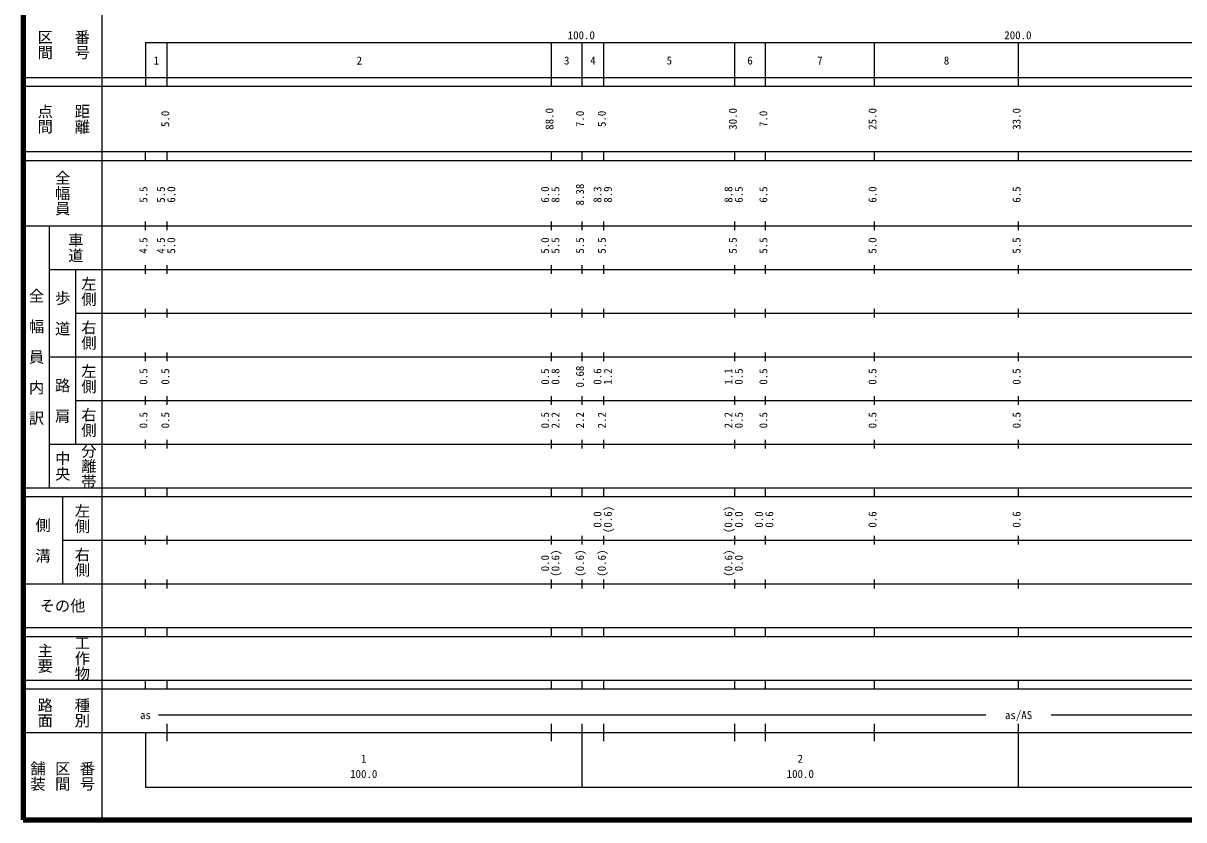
# Model space of a CAD drawing. Units: millimetres on the paper, enlarged 1000 times. Extents: x 40000 to 680000, y 20000 to 380000.
# Drawn here: x 40000 to 305848, y 20000 to 202409 of the extents above; entities that cross this region are included whole.
import ezdxf
from ezdxf.enums import TextEntityAlignment as Align

# ---------------------------------------------------------------- set-up
doc = ezdxf.new("R2010")
doc.units = ezdxf.units.MM
doc.header["$LTSCALE"] = 1000
doc.layers.add('M-TTL', color=2, linetype='Continuous', lineweight=140)
doc.layers.add('M-TTL-BAND', color=7, linetype='Continuous', lineweight=25)
doc.styles.add('@ＭＳ ゴシック', font='')
doc.styles.add('ＭＳ ゴシック', font='')
doc.styles.get('@ＭＳ ゴシック').set_extended_font_data('@MS Gothic')
doc.styles.get('ＭＳ ゴシック').set_extended_font_data('MS Gothic')

msp = doc.modelspace()

# ---------------------------------------------------------------- linework, layer by layer
at = {"layer": 'M-TTL'}
for p, q in [((40000, 380000), (40000, 20000)), ((40000, 20000), (680000, 20000))]:
    msp.add_line(p, q, dxfattribs=at)
at = {"layer": 'M-TTL-BAND'}
for p, q in [((58000, 370000), (58000, 20000)), ((68000, 198000), (579000, 198000)), ((68000, 198000), (68000, 188000)), ((73000, 188000), (73000, 198000)), ((161000, 188000), (161000, 198000)), ((168000, 188000), (168000, 198000)), ((173000, 188000), (173000, 198000)), ((203000, 188000), (203000, 198000)), ((210000, 188000), (210000, 198000)), ((235000, 188000), (235000, 198000)), ((268000, 188000), (268000, 198000)), ((40000, 190000), (579000, 190000)), ((40000, 188000), (579000, 188000)), ((40000, 173000), (579000, 173000)), ((68000, 171000), (68000, 173000)), ((73000, 171000), (73000, 173000)), ((161000, 171000), (161000, 173000)), ((168000, 171000), (168000, 173000)), ((173000, 171000), (173000, 173000)), ((203000, 171000), (203000, 173000)), ((210000, 171000), (210000, 173000)), ((235000, 171000), (235000, 173000)), ((268000, 171000), (268000, 173000)), ((40000, 171000), (579000, 171000)), ((68000, 155000), (68000, 157000)), ((73000, 155000), (73000, 157000)), ((161000, 155000), (161000, 157000)), ((168000, 155000), (168000, 157000)), ((173000, 155000), (173000, 157000)), ((203000, 155000), (203000, 157000)), ((210000, 155000), (210000, 157000)), ((235000, 155000), (235000, 157000)), ((268000, 155000), (268000, 157000)), ((40000, 156000), (579000, 156000)), ((46000, 96000), (46000, 156000)), ((68000, 145000), (68000, 147000)), ((73000, 145000), (73000, 147000)), ((161000, 145000), (161000, 147000)), ((168000, 145000), (168000, 147000)), ((173000, 145000), (173000, 147000)), ((203000, 145000), (203000, 147000)), ((210000, 145000), (210000, 147000)), ((235000, 145000), (235000, 147000)), ((268000, 145000), (268000, 147000)), ((46000, 146000), (579000, 146000)), ((52000, 146000), (52000, 106000)), ((52000, 136000), (579000, 136000)), ((68000, 135000), (68000, 137000)), ((73000, 135000), (73000, 137000)), ((161000, 135000), (161000, 137000)), ((168000, 135000), (168000, 137000)), ((173000, 135000), (173000, 137000)), ((203000, 135000), (203000, 137000)), ((210000, 135000), (210000, 137000)), ((235000, 135000), (235000, 137000)), ((268000, 135000), (268000, 137000)), ((46000, 126000), (579000, 126000)), ((68000, 125000), (68000, 127000)), ((73000, 125000), (73000, 127000)), ((161000, 125000), (161000, 127000)), ((168000, 125000), (168000, 127000)), ((173000, 125000), (173000, 127000)), ((203000, 125000), (203000, 127000)), ((210000, 125000), (210000, 127000)), ((235000, 125000), (235000, 127000)), ((268000, 125000), (268000, 127000)), ((68000, 115000), (68000, 117000)), ((73000, 115000), (73000, 117000)), ((161000, 115000), (161000, 117000)), ((168000, 115000), (168000, 117000)), ((173000, 115000), (173000, 117000)), ((203000, 115000), (203000, 117000)), ((210000, 115000), (210000, 117000)), ((235000, 115000), (235000, 117000)), ((268000, 115000), (268000, 117000)), ((52000, 116000), (579000, 116000)), ((68000, 105000), (68000, 107000)), ((73000, 105000), (73000, 107000)), ((161000, 105000), (161000, 107000)), ((168000, 105000), (168000, 107000)), ((173000, 105000), (173000, 107000)), ((203000, 105000), (203000, 107000)), ((210000, 105000), (210000, 107000)), ((235000, 105000), (235000, 107000)), ((268000, 105000), (268000, 107000)), ((46000, 106000), (579000, 106000)), ((40000, 96000), (579000, 96000)), ((68000, 94000), (68000, 96000)), ((73000, 94000), (73000, 96000)), ((161000, 94000), (161000, 96000)), ((168000, 94000), (168000, 96000)), ((173000, 94000), (173000, 96000)), ((203000, 94000), (203000, 96000)), ((210000, 94000), (210000, 96000)), ((235000, 94000), (235000, 96000)), ((268000, 94000), (268000, 96000)), ((40000, 94000), (579000, 94000)), ((49000, 94000), (49000, 74000)), ((49000, 84000), (579000, 84000)), ((68000, 83000), (68000, 85000)), ((73000, 83000), (73000, 85000)), ((161000, 83000), (161000, 85000)), ((168000, 83000), (168000, 85000)), ((173000, 83000), (173000, 85000)), ((203000, 83000), (203000, 85000)), ((210000, 83000), (210000, 85000)), ((235000, 83000), (235000, 85000)), ((268000, 83000), (268000, 85000)), ((68000, 73000), (68000, 75000)), ((73000, 73000), (73000, 75000)), ((161000, 73000), (161000, 75000)), ((168000, 73000), (168000, 75000)), ((173000, 73000), (173000, 75000)), ((203000, 73000), (203000, 75000)), ((210000, 73000), (210000, 75000)), ((235000, 73000), (235000, 75000)), ((268000, 73000), (268000, 75000)), ((40000, 74000), (579000, 74000)), ((40000, 64000), (579000, 64000)), ((68000, 62000), (68000, 64000)), ((73000, 62000), (73000, 64000)), ((161000, 62000), (161000, 64000)), ((168000, 62000), (168000, 64000)), ((173000, 62000), (173000, 64000)), ((203000, 62000), (203000, 64000)), ((210000, 62000), (210000, 64000)), ((235000, 62000), (235000, 64000)), ((268000, 62000), (268000, 64000)), ((40000, 62000), (579000, 62000)), ((40000, 52000), (579000, 52000)), ((68000, 50000), (68000, 52000)), ((73000, 50000), (73000, 52000)), ((161000, 50000), (161000, 52000)), ((168000, 50000), (168000, 52000)), ((173000, 50000), (173000, 52000)), ((203000, 50000), (203000, 52000)), ((210000, 50000), (210000, 52000)), ((235000, 50000), (235000, 52000)), ((268000, 50000), (268000, 52000)), ((40000, 50000), (579000, 50000)), ((71000, 44000), (260500, 44000)), ((275500, 44000), (536000, 44000)), ((40000, 40000), (579000, 40000)), ((68000, 40000), (68000, 27500)), ((73000, 38000), (73000, 42000)), ((161000, 38000), (161000, 42000)), ((168000, 27500), (168000, 42000)), ((173000, 38000), (173000, 42000)), ((203000, 38000), (203000, 42000)), ((210000, 38000), (210000, 42000)), ((235000, 38000), (235000, 42000)), ((268000, 27500), (268000, 42000)), ((68000, 27500), (579000, 27500))]:
    msp.add_line(p, q, dxfattribs=at)

# ---------------------------------------------------------------- texts
at = {"layer": 'M-TTL-BAND', "style": '@ＭＳ ゴシック'}
for s, p in [('区間', (45000, 197500)), ('番号', (53500, 197500)), ('点間', (45000, 180500)), ('距離', (53500, 180500)), ('全幅員', (49000, 163500)), ('車道', (52000, 151000)), ('左側', (55000, 141000)), ('全\u3000幅\u3000員\u3000内\u3000訳', (43000, 126000)), ('歩\u3000道', (49000, 136000)), ('右側', (55000, 131000)), ('左側', (55000, 121000)), ('路\u3000肩', (49000, 116000)), ('右側', (55000, 111000)), ('中央', (49000, 101000)), ('分離帯', (55000, 101000)), ('左側', (53500, 89000)), ('側\u3000溝', (44500, 84000)), ('右側', (53500, 79000)), ('工作物', (53500, 57000)), ('主要', (45000, 57000)), ('路面', (45000, 44500)), ('種別', (53500, 44500)), ('舗装', (43333, 30000)), ('区間', (49000, 30000)), ('番号', (54667, 30000))]:
    msp.add_text(s, height=2566, rotation=270, dxfattribs=at).set_placement(p, align=Align.MIDDLE_CENTER)
at = {"layer": 'M-TTL-BAND', "style": 'ＭＳ ゴシック'}
for s, p in [('100.0', (167844, 198195)), ('200.0', (267844, 198195)), ('1', (70500, 192405)), ('2', (117000, 192405)), ('3', (164500, 192405)), ('4', (170500, 192405)), ('5', (188000, 192405)), ('6', (206500, 192405)), ('7', (222500, 192405)), ('8', (251500, 192405)), ('as', (68000, 42500)), ('as/AS', (268000, 42500)), ('1', (118000, 32523)), ('2', (218000, 32523)), ('100.0', (118000, 29033)), ('100.0', (218000, 29033))]:
    msp.add_text(s, height=1833, dxfattribs=at).set_placement(p, align=Align.BOTTOM_CENTER)
for s, p in [('5.0', (74000, 180500)), ('88.0', (162000, 180500)), ('7.0', (169000, 180500)), ('5.0', (174000, 180500)), ('30.0', (204000, 180500)), ('7.0', (211000, 180500)), ('25.0', (236000, 180500)), ('33.0', (269000, 180500)), ('5.5', (69000, 163174)), ('5.5', (73000, 163174)), ('6.0', (75370, 163174)), ('6.0', (161000, 163174)), ('8.5', (163370, 163174)), ('8.38', (169000, 163174)), ('8.3', (173000, 163174)), ('8.9', (175370, 163174)), ('8.8', (203000, 163174)), ('6.5', (205370, 163174)), ('6.5', (211000, 163174)), ('6.0', (236000, 163174)), ('6.5', (269000, 163174)), ('4.5', (69000, 151500)), ('4.5', (73000, 151500)), ('5.0', (75370, 151500)), ('5.0', (161000, 151500)), ('5.5', (163370, 151500)), ('5.5', (169000, 151500)), ('5.5', (174000, 151500)), ('5.5', (204000, 151500)), ('5.5', (211000, 151500)), ('5.0', (236000, 151500)), ('5.5', (269000, 151500)), ('0.5', (69000, 121500)), ('0.5', (74000, 121500)), ('0.5', (161000, 121500)), ('0.8', (163370, 121500)), ('0.68', (169000, 121500)), ('0.6', (173000, 121500)), ('1.2', (175370, 121500)), ('1.1', (203000, 121500)), ('0.5', (205370, 121500)), ('0.5', (211000, 121500)), ('0.5', (236000, 121500)), ('0.5', (269000, 121500)), ('0.5', (69000, 111500)), ('0.5', (74000, 111500)), ('0.5', (161000, 111500)), ('2.2', (163370, 111500)), ('2.2', (169000, 111500)), ('2.2', (174000, 111500)), ('2.2', (203000, 111500)), ('0.5', (205370, 111500)), ('0.5', (211000, 111500)), ('0.5', (236000, 111500)), ('0.5', (269000, 111500)), ('0.0', (173000, 88764)), ('(0.6)', (175370, 88764)), ('(0.6)', (203000, 88764)), ('0.0', (205370, 88764)), ('0.0', (210000, 88764)), ('0.6', (212370, 88764)), ('0.6', (236000, 88764)), ('0.6', (269000, 88764)), ('0.0', (161000, 78764)), ('(0.6)', (163370, 78764)), ('(0.6)', (169000, 78764)), ('(0.6)', (174000, 78764)), ('(0.6)', (203000, 78764)), ('0.0', (205370, 78764))]:
    msp.add_text(s, height=1833, rotation=90, dxfattribs=at).set_placement(p, align=Align.BOTTOM_CENTER)
msp.add_text('その他', height=2566, dxfattribs=at).set_placement((49000, 69000), align=Align.MIDDLE_CENTER)

doc.saveas('drawing.dxf')
